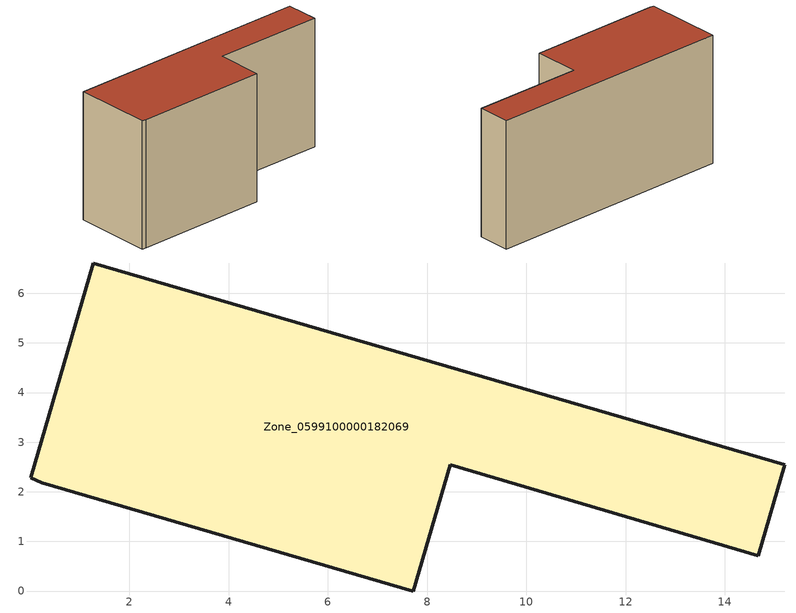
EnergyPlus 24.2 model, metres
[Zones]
Zone_0599100000182069
 floor ground (C_G): 0.23,2.18 0.01,2.28 1.27,6.61 15.21,2.54 14.67,0.71 8.47,2.54 7.72,0 z0
 wall outside (C_F): 15.21,2.54 1.27,6.61 0.01,2.28 0.23,2.18 7.72,0 8.47,2.54 14.67,0.71 15.21,2.54 z0:7.46
 roof outside (C_R): 0.01,2.28 0.23,2.18 7.72,0 8.47,2.54 14.67,0.71 15.21,2.54 1.27,6.61 z7.46
[BUILDING]
Pand.0599100000182069: North Axis=0; Terrain=City; Loads Convergence Tolerance Value=0.04; Temperature Convergence Tolerance Value=0.4; Solar Distribution=FullExterior; Maximum Number of Warmup Days=25; Minimum Number of Warmup Days=1
[Site:Location]
Rotterdam.The.Hague.AP_ZH_NLD Design_Conditions: Latitude=51.96; Longitude=4.45; Time Zone=1; Elevation=-4.5
[SITE:GROUNDTEMPERATURE:BUILDINGSURFACE]
18, 18, 18, 18, 18, 18, 18, 18, 18, 18, 18, 18
[MATERIAL] Thermal Absorptance=0.9; Solar Absorptance=0.7; Visible Absorptance=0.7
Name | Roughness | Thickness | Conductivity | Density | Specific Heat
G.TI.1946 | MediumSmooth | 0.15 | 1 | 540 | 1210
F.TI.1946 | Rough | 0.3 | 0.857143 | 1920 | 840
R.TI.1946 | MediumRough | 0.2 | 0.1 | 1500 | 1000
[CONSTRUCTION]
C_G: G.TI.1946
C_F: F.TI.1946
C_R: R.TI.1946
[ZONE]
Zone_0599100000182069: Type=1; Multiplier=1; Ceiling Height=Autocalculate; Volume=Autocalculate; Floor Area=autocalculate; Part of Total Floor Area=Yes
[ZONEINFILTRATION:DESIGNFLOWRATE]
Infil_Zone_0599100000182069: Zone or ZoneList or Space or SpaceList=Zone_0599100000182069; Schedule=AlwaysOn; Design Flow Rate Calculation Method=Flow/Area; Flow Rate per Floor Area=0.003; Constant Term Coefficient=1; Temperature Term Coefficient=0; Velocity Term Coefficient=0; Velocity Squared Term Coefficient=0
[HVACTEMPLATE:ZONE:IDEALLOADSAIRSYSTEM]
Zone_0599100000182069: Maximum Heating Supply Air Temperature=50; Minimum Cooling Supply Air Temperature=13; Maximum Heating Supply Air Humidity Ratio=0.0156; Minimum Cooling Supply Air Humidity Ratio=0.0077; Heating Limit=NoLimit; Cooling Limit=NoLimit; Dehumidification Control Type=ConstantSensibleHeatRatio; Cooling Sensible Heat Ratio=0.7; Dehumidification Setpoint=60; Humidification Control Type=None; Humidification Setpoint=30; Outdoor Air Method=None; Outdoor Air Flow Rate per Person=0.00944; Outdoor Air Flow Rate per Zone Floor Area=0; Outdoor Air Flow Rate per Zone=0; Demand Controlled Ventilation Type=None; Outdoor Air Economizer Type=NoEconomizer; Heat Recovery Type=None; Sensible Heat Recovery Effectiveness=0.7; Latent Heat Recovery Effectiveness=0.65
[ZONECONTROL:THERMOSTAT]
ThermostatControl_Zone_0599100000182069: Zone or ZoneList=Zone_0599100000182069; Control Type Schedule=DualSetpointControlType; Control 1=Thermostat_Zone_0599100000182069; Temperature Difference Between Cutout And Setpoint=0
[THERMOSTATSETPOINT:DUALSETPOINT]
Thermostat_Zone_0599100000182069: Heating Setpoint Temperature Schedule=HeatingSetpoint_Zone_0599100000182069; Cooling Setpoint Temperature Schedule=CoolingSetpoint_Zone_0599100000182069
[SCHEDULE:COMPACT]
HeatingSetpoint_Zone_0599100000182069: Through: 12/31, For: AllDays, Until: 24:00, 21
CoolingSetpoint_Zone_0599100000182069: Through: 12/31, For: AllDays, Until: 24:00, 24
DualSetpointControlType: Through: 12/31, For: AllDays, Until: 24:00, 4
AlwaysOn: Through: 12/31, For: AllDays, Until: 24:00, 1
